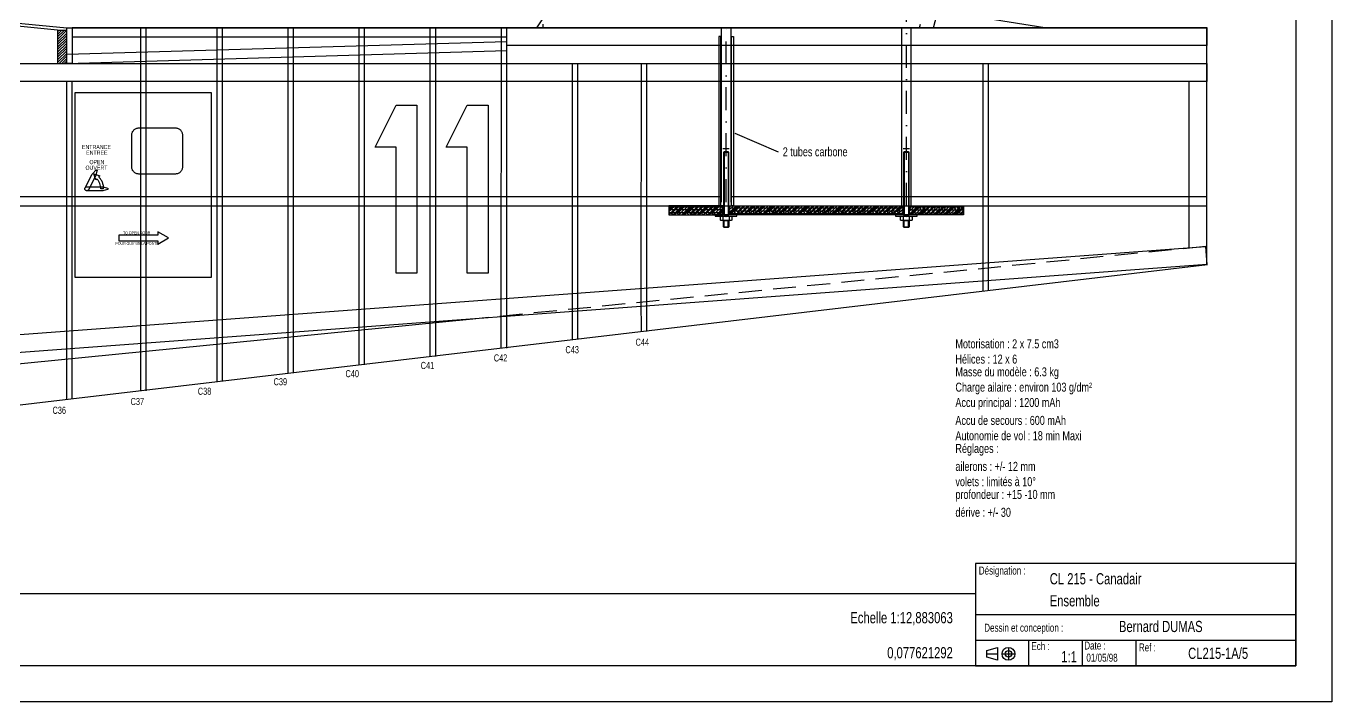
# Model space of a CAD drawing. Header units: millimetres. Extents: x 109 to 38194, y -453 to 956.
# Drawn here: x 1051 to 1776, y 115 to 490 of the extents above; entities that cross this region are included whole.
import ezdxf

# ---------------------------------------------------------------- set-up
doc = ezdxf.new("R2010")
doc.units = ezdxf.units.MM
doc.linetypes.add('DASHDOT', pattern=[25.4, 12.7, -6.35, 0, -6.35])
doc.linetypes.add('DASHED', pattern=[19.05, 12.7, -6.35])
for name, color, linetype in [('AXES$SECOND', 7, 'CONTINUOUS'), ('BOULONNERIE-1', 7, 'CONTINUOUS'), ('CARTOUCHE-1', 7, 'CONTINUOUS'), ('COTATION-2', 7, 'CONTINUOUS'), ('FORTS$SECOND', 7, 'CONTINUOUS'), ('HACHURAGE', 7, 'CONTINUOUS'), ('INDICATIONS', 7, 'CONTINUOUS'), ('INVISIBLES', 7, 'CONTINUOUS'), ('POINTILLES', 7, 'CONTINUOUS'), ('TRAITS$FINS', 7, 'CONTINUOUS')]:
    doc.layers.add(name, color=color, linetype=linetype)
doc.styles.get("Standard").update_dxf_attribs({"font": 'txt', "width": 0.75})

# ---------------------------------------------------------------- blocks, each defined once
blk = doc.blocks.new('*D21')
at = {"layer": 'COTATION-2', "color": 196, "linetype": 'CONTINUOUS'}
blk.add_line((0, 0), (24.17, -10.299), dxfattribs=at)
blk = doc.blocks.new('*O57')
at = {"layer": 'BOULONNERIE-1', "color": 92, "linetype": 'CONTINUOUS'}
for p, q in [((-1.588, -1.561), (-1.588, 0.439)), ((1.588, 0.439), (1.588, -1.561))]:
    blk.add_line(p, q, dxfattribs=at)
blk.add_lwpolyline([(-2.708, -1.761), (-3.175, -1.561), (-3.175, 0.439), (-2.708, 0.639), (0, 0.639), (2.708, 0.639), (3.175, 0.439), (3.175, -1.561), (2.708, -1.761), (0, -1.761), (-2.708, -1.761)], dxfattribs=at)
for points in [[(-3.174375, 0.451545, -0.042828), (-2.929253, 0.554182, -0.039849), (-2.661147, 0.61754, -0.038392), (-2.381301, 0.638961, -0.038392), (-2.101455, 0.617546, -0.039849), (-1.833346, 0.554194, -0.042828), (-1.58822, 0.451562)], [(-1.588188, 0.465077, -0.036933), (-0.536187, 0.619544, -0.036308), (0.536186, 0.619544, -0.036933), (1.588188, 0.465077)], [(1.588188, 0.451596, -0.042828), (1.833324, 0.554232, -0.039849), (2.101444, 0.617587, -0.038392), (2.381301, 0.639003, -0.038392), (2.661158, 0.617581, -0.039849), (2.929276, 0.55422, -0.042828), (3.174408, 0.451579)], [(-1.588188, -1.573647, -0.042825), (-1.833325, -1.676278, -0.039847), (-2.101445, -1.73963, -0.03839), (-2.381301, -1.761044, -0.03839), (-2.661157, -1.739624, -0.039847), (-2.929274, -1.676267, -0.042826), (-3.174408, -1.57363)], [(1.588188, -1.587077, -0.036933), (0.536187, -1.741544, -0.036308), (-0.536186, -1.741544, -0.036933), (-1.588188, -1.587077)], [(3.174375, -1.573596, -0.042826), (2.929252, -1.676228, -0.039847), (2.661145, -1.739583, -0.03839), (2.381301, -1.761003, -0.03839), (2.101457, -1.739589, -0.039847), (1.833348, -1.67624, -0.042825), (1.58822, -1.573613)]]:
    blk.add_lwpolyline(points, format="xyb", dxfattribs=at)
at = {"layer": 'FORTS$SECOND', "color": 92, "linetype": 'CONTINUOUS'}
blk.add_line((-1.589, -1.761), (-1.589, 0.639), dxfattribs=at)
at = {"layer": 'INVISIBLES', "color": 7, "linetype": 'CONTINUOUS', "insert": (0.172, -0.472), "char_height": 0.344, "width": 100, "attachment_point": 7, "rotation": 90}
blk.add_mtext('Ecrou\\~H\\~M3', dxfattribs=at)
blk = doc.blocks.new('*O58')
at = {"layer": 'BOULONNERIE-1', "color": 92, "linetype": 'CONTINUOUS'}
for p, q in [((-1.588, -1.561), (-1.588, 0.439)), ((1.588, 0.439), (1.588, -1.561))]:
    blk.add_line(p, q, dxfattribs=at)
blk.add_lwpolyline([(-2.708, -1.761), (-3.175, -1.561), (-3.175, 0.439), (-2.708, 0.639), (0, 0.639), (2.708, 0.639), (3.175, 0.439), (3.175, -1.561), (2.708, -1.761), (0, -1.761), (-2.708, -1.761)], dxfattribs=at)
for points in [[(-3.174375, 0.451545, -0.042828), (-2.929253, 0.554182, -0.039849), (-2.661147, 0.61754, -0.038392), (-2.381301, 0.638961, -0.038392), (-2.101455, 0.617546, -0.039849), (-1.833346, 0.554194, -0.042828), (-1.58822, 0.451562)], [(-1.588188, 0.465077, -0.036933), (-0.536187, 0.619544, -0.036308), (0.536186, 0.619544, -0.036933), (1.588188, 0.465077)], [(1.588188, 0.451596, -0.042828), (1.833324, 0.554232, -0.039849), (2.101444, 0.617587, -0.038392), (2.381301, 0.639003, -0.038392), (2.661158, 0.617581, -0.039849), (2.929276, 0.55422, -0.042828), (3.174408, 0.451579)], [(-1.588188, -1.573647, -0.042825), (-1.833325, -1.676278, -0.039847), (-2.101445, -1.73963, -0.03839), (-2.381301, -1.761044, -0.03839), (-2.661157, -1.739624, -0.039847), (-2.929274, -1.676267, -0.042826), (-3.174408, -1.57363)], [(1.588188, -1.587077, -0.036933), (0.536187, -1.741544, -0.036308), (-0.536186, -1.741544, -0.036933), (-1.588188, -1.587077)], [(3.174375, -1.573596, -0.042826), (2.929252, -1.676228, -0.039847), (2.661145, -1.739583, -0.03839), (2.381301, -1.761003, -0.03839), (2.101457, -1.739589, -0.039847), (1.833348, -1.67624, -0.042825), (1.58822, -1.573613)]]:
    blk.add_lwpolyline(points, format="xyb", dxfattribs=at)
at = {"layer": 'FORTS$SECOND', "color": 92, "linetype": 'CONTINUOUS'}
blk.add_line((-1.589, -1.761), (-1.589, 0.639), dxfattribs=at)
at = {"layer": 'INVISIBLES', "color": 7, "linetype": 'CONTINUOUS', "insert": (0.172, -0.472), "char_height": 0.344, "width": 100, "attachment_point": 7, "rotation": 90}
blk.add_mtext('Ecrou\\~H\\~M3', dxfattribs=at)
blk = doc.blocks.new('*O65')
at = {"layer": 'COTATION-2', "color": 196, "linetype": 'CONTINUOUS', "insert": (2.5, 2.5), "char_height": 5, "width": 100, "attachment_point": 1}
blk.add_mtext('2\\~tubes\\~carbone', dxfattribs=at)

msp = doc.modelspace()

# ---------------------------------------------------------------- linework, layer by layer
at = {"layer": 'AXES$SECOND', "color": 214, "linetype": 'CONTINUOUS'}
for p, q in [((1068.8, 487.1), (1069.51, 487.81)), ((1068.8, 485.68), (1070.92, 487.81)), ((1068.8, 484.27), (1072.34, 487.81)), ((1068.8, 482.86), (1073.75, 487.81)), ((1068.8, 481.45), (1073.8, 486.45)), ((1068.8, 480.04), (1073.8, 485.04)), ((1068.8, 478.63), (1073.8, 483.63)), ((1068.8, 477.22), (1073.8, 482.22)), ((1068.8, 475.8), (1073.8, 480.8)), ((1068.8, 474.39), (1073.8, 479.39)), ((1068.8, 472.98), (1073.8, 477.98)), ((1068.8, 471.57), (1073.8, 476.57)), ((1068.8, 470.16), (1073.8, 475.16)), ((1069.67, 469.62), (1073.8, 473.75)), ((1071.08, 469.62), (1073.8, 472.34)), ((1072.49, 469.62), (1073.8, 470.92))]:
    msp.add_line(p, q, dxfattribs=at)
msp.add_lwpolyline([(1073.8, 469.62), (1073.8, 487.81), (1068.8, 487.81), (1068.8, 469.62)], close=True, dxfattribs=at)
at = {"layer": 'CARTOUCHE-1', "color": 7, "linetype": 'CONTINUOUS'}
msp.add_line((1073.8, 489.31), (1706.56, 489.31), dxfattribs=at)
at = {"layer": 'CARTOUCHE-1', "color": 172, "linetype": 'CONTINUOUS'}
for p, q in [((1089.95, 404.97), (1088.85, 408.26)), ((1088.85, 408.26), (1092.14, 407.16)), ((1091.6, 406.61), (1092.14, 407.16)), ((1089.95, 404.97), (1090.5, 405.52)), ((1094.32, 400.02), (1092.77, 400.02))]:
    msp.add_line(p, q, dxfattribs=at)
at = {"layer": 'CARTOUCHE-1', "color": 250, "linetype": 'CONTINUOUS'}
for points in [[(135.89, 956.31), (1775.89, 956.31), (1775.89, 115.31), (135.89, 115.31)], [(135.89, 956.31), (1775.89, 956.31), (1775.89, 115.31), (135.89, 115.31)], [(155.89, 936.31), (1755.89, 936.31), (1755.89, 135.31), (155.89, 135.31)]]:
    msp.add_lwpolyline(points, close=True, dxfattribs=at)
at = {"layer": 'CARTOUCHE-1', "color": 172, "linetype": 'CONTINUOUS'}
for points in [[(1078.41, 350.96), (1154.25, 350.96), (1154.25, 453.17), (1078.41, 453.17)], [(1124.48, 374.26), (1102.8, 374.26), (1102.8, 371.15), (1124.48, 371.15), (1124.48, 369.32), (1130.35, 372.71), (1124.48, 376.1), (1124.48, 374.26)]]:
    msp.add_lwpolyline(points, close=True, dxfattribs=at)
at = {"layer": 'CARTOUCHE-1', "color": 7, "linetype": 'CONTINUOUS'}
for points in [[(1244.9, 423.08), (1256.55, 446.38), (1268.19, 446.38), (1268.19, 353.16), (1256.55, 353.16), (1256.55, 423.08)], [(1284.33, 423.08), (1295.98, 446.38), (1307.62, 446.38), (1307.62, 353.16), (1295.98, 353.16), (1295.98, 423.08)]]:
    msp.add_lwpolyline(points, close=True, dxfattribs=at)
at = {"layer": 'CARTOUCHE-1', "color": 172, "linetype": 'CONTINUOUS'}
for points in [[(1109.97, 429.93, -0.049087), (1110.04, 430.68, -0.049093), (1110.26, 431.4, -0.049104), (1110.61, 432.06, -0.049119), (1111.09, 432.64, -0.049135), (1111.67, 433.12, -0.049149), (1112.33, 433.47, -0.049161), (1113.05, 433.69, -0.049167), (1113.8, 433.76)], [(1134.22, 433.76, -0.049167), (1134.97, 433.69, -0.049161), (1135.69, 433.47, -0.049149), (1136.35, 433.12, -0.049135), (1136.93, 432.64, -0.049119), (1137.41, 432.06, -0.049104), (1137.76, 431.4, -0.049093), (1137.98, 430.68, -0.049087), (1138.05, 429.93)], [(1088.01, 408.13, -0.032725), (1088.11, 408.31, -0.032732), (1088.24, 408.46)], [(1089.96, 410.34, -0.050393), (1090.02, 410.39, -0.050408), (1090.09, 410.43, -0.050421), (1090.16, 410.46, -0.050428), (1090.24, 410.47, -0.050429), (1090.32, 410.46, -0.050423), (1090.39, 410.44, -0.050412), (1090.46, 410.4, -0.050396), (1090.52, 410.35, -0.05038), (1090.57, 410.29, -0.050364), (1090.61, 410.23, -0.050353), (1090.63, 410.15, -0.050347), (1090.64, 410.07, -0.050347), (1090.63, 409.99)], [(1094.32, 400.02, 0.049087), (1094.15, 401.84, 0.049093), (1093.62, 403.59, 0.049104), (1092.75, 405.2, 0.049119), (1091.6, 406.61)], [(1113.8, 408.21, -0.049167), (1113.05, 408.28, -0.049161), (1112.33, 408.5, -0.049149), (1111.67, 408.86, -0.049135), (1111.09, 409.33, -0.049119), (1110.61, 409.91, -0.049104), (1110.26, 410.58, -0.049093), (1110.04, 411.29, -0.049087), (1109.97, 412.04)], [(1138.05, 412.04, -0.049087), (1137.98, 411.29, -0.049093), (1137.76, 410.58, -0.049104), (1137.41, 409.91, -0.049119), (1136.93, 409.33, -0.049135), (1136.35, 408.86, -0.049149), (1135.69, 408.5, -0.049161), (1134.97, 408.28, -0.049167), (1134.22, 408.21)], [(1085.01, 398.93, -0.049167), (1084.8, 398.95, -0.049161), (1084.59, 399.02, -0.049149), (1084.41, 399.12, -0.049135), (1084.24, 399.25, -0.049119), (1084.11, 399.42, -0.049104), (1084.01, 399.61, -0.049093), (1083.94, 399.81, -0.049087), (1083.92, 400.02, -0.049087), (1083.94, 400.23, -0.049093), (1084.01, 400.44, -0.049104), (1084.11, 400.63, -0.049119), (1084.24, 400.79, -0.049135), (1084.41, 400.93, -0.049149), (1084.59, 401.03, -0.049161), (1084.8, 401.09, -0.049167), (1085.01, 401.11)], [(1085.97, 399.52, -0.04911), (1085.86, 399.34, -0.049126), (1085.71, 399.19, -0.049142), (1085.53, 399.07, -0.049155), (1085.34, 398.98, -0.049164), (1085.13, 398.94, -0.049168), (1084.91, 398.94, -0.049165), (1084.71, 398.98, -0.049156), (1084.51, 399.06, -0.049143), (1084.33, 399.17, -0.049128), (1084.18, 399.32, -0.049112), (1084.06, 399.5, -0.049099), (1083.97, 399.7, -0.04909), (1083.93, 399.9, -0.049086), (1083.93, 400.12, -0.049089), (1083.97, 400.33, -0.049097), (1084.05, 400.52)], [(1092.77, 400.02, 0.049087), (1092.62, 401.54, 0.049093), (1092.18, 402.99, 0.049105), (1091.46, 404.34, 0.049119), (1090.5, 405.51)], [(1093.58, 401.11, -0.032764), (1093.78, 401.1, -0.032763), (1093.98, 401.06)], [(1096.44, 400.4, -0.050419), (1096.52, 400.37, -0.050406), (1096.58, 400.33, -0.050389), (1096.64, 400.27, -0.050373), (1096.68, 400.21, -0.050359), (1096.71, 400.14, -0.050349), (1096.73, 400.06, -0.050346), (1096.73, 399.98, -0.050349), (1096.71, 399.91, -0.050359), (1096.68, 399.83, -0.050373), (1096.64, 399.77, -0.050389), (1096.58, 399.72, -0.050406), (1096.52, 399.67, -0.050419), (1096.44, 399.65)]]:
    msp.add_lwpolyline(points, format="xyb", dxfattribs=at)
for points in [[(1109.97, 412.04), (1109.97, 429.93)], [(1113.8, 433.76), (1134.22, 433.76)], [(1138.05, 429.93), (1138.05, 412.04)], [(1084.04, 400.52), (1088.01, 408.13)], [(1090.63, 409.99), (1090.03, 407.31), (1085.97, 399.52)], [(1088.24, 408.47), (1089.96, 410.34)], [(1134.22, 408.21), (1113.8, 408.21)], [(1085.01, 401.11), (1093.58, 401.11)], [(1096.44, 399.65), (1093.79, 398.93), (1085.01, 398.93)], [(1093.98, 401.06), (1096.44, 400.4)]]:
    msp.add_lwpolyline(points, dxfattribs=at)
at = {"layer": 'FORTS$SECOND', "color": 7, "linetype": 'CONTINUOUS'}
for p, q in [((1073.8, 474.62), (1318, 481.8)), ((1073.8, 469.62), (1318, 476.8)), ((863.09, 258.18), (1706.78, 358.05))]:
    msp.add_line(p, q, dxfattribs=at)
at = {"layer": 'FORTS$SECOND', "color": 92, "linetype": 'CONTINUOUS'}
for p, q in [((1438.25, 420.26), (1441.25, 420.26)), ((1538.25, 420.26), (1541.25, 420.26)), ((1438.25, 378.96), (1441.25, 378.96)), ((1538.25, 378.96), (1541.25, 378.96))]:
    msp.add_line(p, q, dxfattribs=at)
at = {"layer": 'FORTS$SECOND', "color": 7, "linetype": 'CONTINUOUS'}
for points in [[(1114.89, 287.99), (1114.89, 320.8), (1114.89, 483.77), (1114.89, 489.53)], [(1117.89, 287.99), (1117.89, 320.8), (1117.89, 483.77), (1117.89, 489.53)], [(1157.28, 293), (1157.28, 323.47), (1157.28, 483.9), (1157.28, 489.52)], [(1160.28, 293), (1160.28, 323.47), (1160.28, 483.9), (1160.28, 489.52)], [(1196.71, 297.67), (1196.71, 325.95), (1196.71, 484.02), (1196.71, 489.52)], [(1199.71, 297.67), (1199.71, 325.95), (1199.71, 484.02), (1199.71, 489.52)], [(1236.14, 302.34), (1236.14, 328.43), (1236.14, 484.15), (1236.14, 489.51)], [(1239.14, 302.34), (1239.14, 328.43), (1239.14, 484.15), (1239.14, 489.51)], [(1275.57, 307.01), (1275.57, 330.91), (1275.57, 484.27), (1275.57, 489.51)], [(1278.57, 307.01), (1278.57, 330.91), (1278.57, 484.27), (1278.57, 489.51)], [(1315, 311.67), (1315, 333.39), (1315.01, 484.4), (1315.01, 489.5)], [(1318, 311.67), (1318, 333.39), (1318.01, 484.4), (1318.01, 489.5)], [(1706.56, 358.02), (1706.56, 358.02), (1706.56, 485.63), (1706.56, 485.63), (1706.56, 489.46)], [(1706.56, 358.02), (1706.56, 358.02), (1706.56, 485.63), (1706.56, 485.63), (1706.56, 489.31)], [(1354.44, 316.34), (1354.44, 335.87), (1354.44, 469.62)], [(1357.44, 316.34), (1357.44, 335.87), (1357.44, 459.62), (1357.44, 469.62)], [(1392.69, 320.87), (1392.68, 338.28), (1392.69, 469.62)], [(1395.69, 320.87), (1395.68, 338.28), (1395.69, 469.62)], [(1582.35, 343.32), (1582.35, 350.21), (1582.35, 469.62)], [(1585.35, 343.32), (1585.35, 350.21), (1585.35, 469.62)], [(1073.8, 282.96), (1073.8, 310.76), (1073.8, 459.62)], [(1076.8, 283.32), (1076.8, 310.76), (1076.8, 459.62)]]:
    msp.add_lwpolyline(points, dxfattribs=at)
msp.add_lwpolyline([(1318.01, 489.5), (1706.56, 489.5), (1706.56, 479.5), (1318.01, 479.5)], close=True, dxfattribs=at)
at = {"layer": 'FORTS$SECOND', "color": 214, "linetype": 'CONTINUOUS'}
for points in [[(1436.75, 484.5), (1435.75, 484.5), (1435.75, 390.61), (1436.75, 390.61)], [(1442.75, 484.5), (1443.75, 484.5), (1443.75, 390.61), (1442.75, 390.61)]]:
    msp.add_lwpolyline(points, close=True, dxfattribs=at)
at = {"layer": 'FORTS$SECOND', "color": 92, "linetype": 'CONTINUOUS'}
for points in [[(1440.9, 420.61), (1438.6, 420.61), (1438.25, 420.26), (1438.25, 385.61), (1441.25, 385.61), (1441.25, 420.26), (1440.9, 420.61)], [(1540.9, 420.61), (1538.6, 420.61), (1538.25, 420.26), (1538.25, 385.61), (1541.25, 385.61), (1541.25, 420.26), (1540.9, 420.61)], [(1433.75, 384.81), (1445.75, 384.81), (1445.75, 385.61), (1433.75, 385.61)], [(1533.75, 384.81), (1545.75, 384.81), (1545.75, 385.61), (1533.75, 385.61)], [(1440.9, 378.61), (1438.6, 378.61), (1438.25, 378.96), (1438.25, 382.41), (1441.25, 382.41), (1441.25, 378.96), (1440.9, 378.61)], [(1540.9, 378.61), (1538.6, 378.61), (1538.25, 378.96), (1538.25, 382.41), (1541.25, 382.41), (1541.25, 378.96), (1540.9, 378.61)]]:
    msp.add_lwpolyline(points, close=True, dxfattribs=at)
at = {"layer": 'HACHURAGE', "color": 214, "linetype": 'CONTINUOUS'}
for p, q in [((997.77, 496.76), (1073.8, 489.31)), ((999.65, 495.07), (1072.35, 487.82))]:
    msp.add_line(p, q, dxfattribs=at)
at = {"layer": 'HACHURAGE', "color": 4, "linetype": 'CONTINUOUS'}
msp.add_line((1299.25, 327.75), (863.09, 284.59), dxfattribs=at)
at = {"layer": 'HACHURAGE', "color": 253, "linetype": 'CONTINUOUS'}
for p, q in [((1578.19, 163.74), (1755.89, 163.74)), ((1578.19, 149.53), (1755.89, 149.53)), ((1607.81, 135.31), (1607.81, 149.53)), ((1637.42, 135.31), (1637.42, 149.53)), ((1667.04, 149.53), (1667.04, 135.31))]:
    msp.add_line(p, q, dxfattribs=at)
at = {"layer": 'HACHURAGE', "color": 253, "linetype": 'DASHDOT'}
for p, q in [((1596.41, 145.51), (1596.41, 138.4)), ((1584.49, 141.96), (1590.25, 141.96)), ((1592.85, 141.96), (1599.96, 141.96))]:
    msp.add_line(p, q, dxfattribs=at)
at = {"layer": 'HACHURAGE', "color": 157, "linetype": 'CONTINUOUS'}
for points in [[(1073.8, 489.31), (1076.8, 489.31), (1076.8, 469.62), (1073.8, 469.62)], [(1076.8, 484.31), (1318, 484.31), (1318, 489.31), (1076.8, 489.31)], [(916.09, 469.62), (1706.56, 469.62), (1706.56, 459.62), (916.09, 459.62)], [(912.98, 309.09), (1705.82, 368), (1706.56, 358.02), (913.72, 299.11)]]:
    msp.add_lwpolyline(points, close=True, dxfattribs=at)
for points in [[(1706.56, 368), (1706.56, 459.62), (1696.56, 459.62), (1696.56, 367.07)], [(1437, 395.61), (913.09, 395.61), (913.09, 390.61), (1706.56, 390.61), (1706.56, 395.61), (1442.5, 395.61)]]:
    msp.add_lwpolyline(points, dxfattribs=at)
at = {"layer": 'HACHURAGE', "color": 253, "linetype": 'CONTINUOUS'}
for points in [[(1578.19, 135.31), (1755.89, 135.31), (1755.89, 192.17), (1578.19, 192.17)], [(1584.49, 143.73), (1590.25, 145.51), (1590.25, 138.4), (1584.49, 140.18)]]:
    msp.add_lwpolyline(points, close=True, dxfattribs=at)
for radius in [3.55, 1.78]:
    msp.add_circle((1596.41, 141.96), radius, dxfattribs=at)
at = {"layer": 'INDICATIONS', "color": 5, "linetype": 'CONTINUOUS'}
for p, q in [((1334.72, 489.31), (1592.3, 875.74)), ((1554.75, 489.31), (1559.6, 507.42)), ((1616.67, 489.31), (1557.27, 498.71)), ((1334.72, 489.31), (1616.67, 489.31)), ((1338.21, 489.31), (1338.21, 491.31)), ((1546.98, 489.31), (1547.52, 491.31))]:
    msp.add_line(p, q, dxfattribs=at)
at = {"layer": 'INDICATIONS', "color": 26, "linetype": 'DASHDOT'}
for p, q in [((1539.75, 390.61), (1539.75, 528.74)), ((1439.75, 392.61), (1439.75, 489.31))]:
    msp.add_line(p, q, dxfattribs=at)
at = {"layer": 'INDICATIONS', "color": 185, "linetype": 'CONTINUOUS'}
msp.add_line((1554.75, 489.31), (1334.72, 489.31), dxfattribs=at)
at = {"layer": 'INDICATIONS', "color": 26, "linetype": 'CONTINUOUS'}
for p, q in [((1437, 489.31), (1437, 392.61)), ((1442.5, 392.61), (1442.5, 489.31))]:
    msp.add_line(p, q, dxfattribs=at)
msp.add_lwpolyline([(1537, 489.31), (1537, 390.61), (1542.5, 390.61), (1542.5, 489.31)], dxfattribs=at)
at = {"layer": 'POINTILLES', "color": 157, "linetype": 'DASHED'}
msp.add_line((1705.93, 368), (1299.26, 327.75), dxfattribs=at)
at = {"layer": 'TRAITS$FINS', "color": 26, "linetype": 'CONTINUOUS'}
for p, q in [((1438, 422.28), (1441.5, 422.28)), ((1538, 422.28), (1541.5, 422.28))]:
    msp.add_line(p, q, dxfattribs=at)
at = {"layer": 'TRAITS$FINS', "color": 92, "linetype": 'CONTINUOUS'}
for p, q in [((1438.6, 420.61), (1438.6, 385.61)), ((1440.9, 420.61), (1440.9, 385.61)), ((1538.6, 420.61), (1538.6, 385.61)), ((1540.9, 420.61), (1540.9, 385.61)), ((1438.6, 378.61), (1438.6, 382.41)), ((1440.9, 378.61), (1440.9, 382.41)), ((1538.6, 378.61), (1538.6, 382.41)), ((1540.9, 378.61), (1540.9, 382.41))]:
    msp.add_line(p, q, dxfattribs=at)
at = {"layer": 'TRAITS$FINS', "color": 157, "linetype": 'CONTINUOUS'}
for p, q in [((1408, 390.38), (1408.23, 390.61)), ((1408, 390.07), (1438, 390.07)), ((1408, 388.78), (1409.29, 390.07)), ((1408, 387.98), (1409.29, 389.27)), ((1408, 388.47), (1438, 388.47)), ((1408, 387.18), (1409.29, 388.47)), ((1408, 386.87), (1438, 386.87)), ((1408.03, 385.61), (1408.49, 386.07)), ((1408.49, 386.07), (1409.29, 386.87)), ((1409.29, 386.07), (1413.83, 390.61)), ((1409.29, 386.87), (1413.03, 390.61)), ((1409.29, 389.27), (1410.63, 390.61)), ((1409.29, 390.07), (1409.83, 390.61)), ((1409.29, 388.47), (1411.43, 390.61)), ((1409.63, 385.61), (1410.09, 386.07)), ((1410.43, 385.61), (1410.89, 386.07)), ((1410.89, 386.07), (1415.43, 390.61)), ((1411.23, 385.61), (1411.69, 386.07)), ((1411.69, 386.07), (1416.23, 390.61)), ((1412.49, 386.07), (1417.03, 390.61)), ((1412.83, 385.61), (1413.29, 386.07)), ((1413.63, 385.61), (1414.09, 386.07)), ((1414.09, 386.07), (1418.63, 390.61)), ((1415.23, 385.61), (1415.69, 386.07)), ((1415.69, 386.07), (1420.23, 390.61)), ((1416.03, 385.61), (1416.49, 386.07)), ((1416.49, 386.07), (1421.03, 390.61)), ((1416.83, 385.61), (1417.29, 386.07)), ((1417.29, 386.07), (1421.83, 390.61)), ((1418.09, 386.07), (1422.63, 390.61)), ((1418.43, 385.61), (1418.89, 386.07)), ((1419.69, 386.07), (1424.23, 390.61)), ((1420.03, 385.61), (1420.49, 386.07)), ((1420.49, 386.07), (1425.03, 390.61)), ((1420.83, 385.61), (1421.29, 386.07)), ((1421.63, 385.61), (1422.09, 386.07)), ((1422.09, 386.07), (1426.63, 390.61)), ((1422.43, 385.61), (1422.89, 386.07)), ((1422.89, 386.07), (1427.43, 390.61)), ((1424.03, 385.61), (1424.49, 386.07)), ((1424.49, 386.07), (1428.49, 390.07)), ((1424.83, 385.61), (1425.29, 386.07)), ((1425.29, 386.07), (1428.49, 389.27)), ((1426.09, 386.07), (1428.49, 388.47)), ((1426.43, 385.61), (1426.89, 386.07)), ((1427.23, 385.61), (1427.69, 386.07)), ((1427.69, 386.07), (1428.49, 386.87)), ((1428.49, 386.07), (1433.03, 390.61)), ((1428.49, 386.87), (1432.23, 390.61)), ((1428.49, 389.27), (1429.83, 390.61)), ((1428.49, 390.07), (1429.03, 390.61)), ((1428.49, 388.47), (1430.63, 390.61)), ((1428.83, 385.61), (1429.29, 386.07)), ((1429.63, 385.61), (1430.09, 386.07)), ((1430.09, 386.07), (1434.63, 390.61)), ((1430.43, 385.61), (1430.89, 386.07)), ((1430.89, 386.07), (1435.43, 390.61)), ((1431.69, 386.07), (1436.23, 390.61)), ((1432.03, 385.61), (1432.49, 386.07)), ((1432.83, 385.61), (1433.29, 386.07)), ((1433.29, 386.07), (1437.83, 390.61)), ((1434.43, 385.61), (1434.89, 386.07)), ((1434.89, 386.07), (1438, 389.18)), ((1435.23, 385.61), (1435.69, 386.07)), ((1435.69, 386.07), (1438, 388.38)), ((1436.03, 385.61), (1436.49, 386.07)), ((1436.49, 386.07), (1438, 387.58)), ((1437.29, 386.07), (1438, 386.78)), ((1437.63, 385.61), (1438, 385.98)), ((1441.5, 389.93), (1442.19, 390.61)), ((1441.5, 388.33), (1443.79, 390.61)), ((1441.5, 389.42), (1538, 389.42)), ((1441.5, 387.82), (1538, 387.82)), ((1441.5, 386.73), (1441.79, 387.02)), ((1441.5, 385.93), (1442.59, 387.02)), ((1441.5, 386.22), (1538, 386.22)), ((1441.79, 387.02), (1445.39, 390.61)), ((1441.99, 385.61), (1443.39, 387.02)), ((1442.59, 387.02), (1446.19, 390.61)), ((1443.39, 387.02), (1446.99, 390.61)), ((1443.59, 385.61), (1444.99, 387.02)), ((1444.19, 387.02), (1447.79, 390.61)), ((1445.19, 385.61), (1446.59, 387.02)), ((1445.79, 387.02), (1449.39, 390.61)), ((1445.99, 385.61), (1447.39, 387.02)), ((1446.59, 387.02), (1450.19, 390.61)), ((1446.79, 385.61), (1448.19, 387.02)), ((1447.59, 385.61), (1448.99, 387.02)), ((1448.19, 387.02), (1451.79, 390.61)), ((1448.99, 387.02), (1452.59, 390.61)), ((1449.19, 385.61), (1450.59, 387.02)), ((1449.99, 385.61), (1451.39, 387.02)), ((1450.59, 387.02), (1454.19, 390.61)), ((1451.39, 387.02), (1454.59, 390.22)), ((1451.59, 385.61), (1452.99, 387.02)), ((1452.19, 387.02), (1454.59, 389.42)), ((1452.39, 385.61), (1453.79, 387.02)), ((1453.79, 387.02), (1454.59, 387.82)), ((1453.99, 385.61), (1454.59, 386.22)), ((1454.59, 387.02), (1458.19, 390.61)), ((1454.59, 387.82), (1457.39, 390.61)), ((1454.59, 390.22), (1454.99, 390.61)), ((1454.59, 389.42), (1455.79, 390.61)), ((1454.59, 386.22), (1455.39, 387.02)), ((1454.79, 385.61), (1456.19, 387.02)), ((1455.59, 385.61), (1456.99, 387.02)), ((1456.19, 387.02), (1459.79, 390.61)), ((1456.99, 387.02), (1460.59, 390.61)), ((1457.19, 385.61), (1458.59, 387.02)), ((1457.79, 387.02), (1461.39, 390.61)), ((1457.99, 385.61), (1459.39, 387.02)), ((1459.39, 387.02), (1462.99, 390.61)), ((1459.59, 385.61), (1460.99, 387.02)), ((1460.39, 385.61), (1461.79, 387.02)), ((1460.99, 387.02), (1464.59, 390.61)), ((1461.19, 385.61), (1462.59, 387.02)), ((1461.79, 387.02), (1465.39, 390.61)), ((1462.59, 387.02), (1466.19, 390.61)), ((1462.79, 385.61), (1464.19, 387.02)), ((1463.39, 387.02), (1466.99, 390.61)), ((1464.39, 385.61), (1465.79, 387.02)), ((1464.99, 387.02), (1468.59, 390.61)), ((1465.19, 385.61), (1466.59, 387.02)), ((1465.79, 387.02), (1469.39, 390.61)), ((1465.99, 385.61), (1467.39, 387.02)), ((1466.79, 385.61), (1468.19, 387.02)), ((1467.39, 387.02), (1470.99, 390.61)), ((1468.19, 387.02), (1471.79, 390.61)), ((1468.39, 385.61), (1469.79, 387.02)), ((1469.19, 385.61), (1470.59, 387.02)), ((1469.79, 387.02), (1473.39, 390.61)), ((1470.59, 387.02), (1473.79, 390.22)), ((1470.79, 385.61), (1472.19, 387.02)), ((1471.39, 387.02), (1473.79, 389.42)), ((1471.59, 385.61), (1472.99, 387.02)), ((1472.99, 387.02), (1473.79, 387.82)), ((1473.19, 385.61), (1473.79, 386.22)), ((1473.79, 387.02), (1477.39, 390.61)), ((1473.79, 387.82), (1476.59, 390.61)), ((1473.79, 390.22), (1474.19, 390.61)), ((1473.79, 389.42), (1474.99, 390.61)), ((1473.79, 386.22), (1474.59, 387.02)), ((1473.99, 385.61), (1475.39, 387.02)), ((1474.79, 385.61), (1476.19, 387.02)), ((1475.39, 387.02), (1478.99, 390.61)), ((1476.19, 387.02), (1479.79, 390.61)), ((1476.39, 385.61), (1477.79, 387.02)), ((1476.99, 387.02), (1480.59, 390.61)), ((1477.19, 385.61), (1478.59, 387.02)), ((1478.59, 387.02), (1482.19, 390.61)), ((1478.79, 385.61), (1480.19, 387.02)), ((1479.59, 385.61), (1480.99, 387.02)), ((1480.19, 387.02), (1483.79, 390.61)), ((1480.39, 385.61), (1481.79, 387.02)), ((1480.99, 387.02), (1484.59, 390.61)), ((1481.79, 387.02), (1485.39, 390.61)), ((1481.99, 385.61), (1483.39, 387.02)), ((1482.59, 387.02), (1486.19, 390.61)), ((1483.59, 385.61), (1484.99, 387.02)), ((1484.19, 387.02), (1487.79, 390.61)), ((1484.39, 385.61), (1485.79, 387.02)), ((1484.99, 387.02), (1488.59, 390.61)), ((1485.19, 385.61), (1486.59, 387.02)), ((1485.99, 385.61), (1487.39, 387.02)), ((1486.59, 387.02), (1490.19, 390.61)), ((1487.39, 387.02), (1490.99, 390.61)), ((1487.59, 385.61), (1488.99, 387.02)), ((1488.39, 385.61), (1489.79, 387.02)), ((1488.99, 387.02), (1492.59, 390.61)), ((1489.79, 387.02), (1492.99, 390.22)), ((1489.99, 385.61), (1491.39, 387.02)), ((1490.59, 387.02), (1492.99, 389.42)), ((1490.79, 385.61), (1492.19, 387.02)), ((1492.19, 387.02), (1492.99, 387.82)), ((1492.39, 385.61), (1492.99, 386.22)), ((1492.99, 387.02), (1496.59, 390.61)), ((1492.99, 387.82), (1495.79, 390.61)), ((1492.99, 390.22), (1493.39, 390.61)), ((1492.99, 389.42), (1494.19, 390.61)), ((1492.99, 386.22), (1493.79, 387.02)), ((1493.19, 385.61), (1494.59, 387.02)), ((1493.99, 385.61), (1495.39, 387.02)), ((1494.59, 387.02), (1498.19, 390.61)), ((1495.39, 387.02), (1498.99, 390.61)), ((1495.59, 385.61), (1496.99, 387.02)), ((1496.19, 387.02), (1499.79, 390.61)), ((1496.39, 385.61), (1497.79, 387.02)), ((1497.79, 387.02), (1501.39, 390.61)), ((1497.99, 385.61), (1499.39, 387.02)), ((1498.79, 385.61), (1500.19, 387.02)), ((1499.39, 387.02), (1502.99, 390.61)), ((1499.59, 385.61), (1500.99, 387.02)), ((1500.19, 387.02), (1503.79, 390.61)), ((1500.99, 387.02), (1504.59, 390.61)), ((1501.19, 385.61), (1502.59, 387.02)), ((1501.79, 387.02), (1505.39, 390.61)), ((1502.79, 385.61), (1504.19, 387.02)), ((1503.39, 387.02), (1506.99, 390.61)), ((1503.59, 385.61), (1504.99, 387.02)), ((1504.19, 387.02), (1507.79, 390.61)), ((1504.39, 385.61), (1505.79, 387.02)), ((1505.19, 385.61), (1506.59, 387.02)), ((1505.79, 387.02), (1509.39, 390.61)), ((1506.59, 387.02), (1510.19, 390.61)), ((1506.79, 385.61), (1508.19, 387.02)), ((1507.59, 385.61), (1508.99, 387.02)), ((1508.19, 387.02), (1511.79, 390.61)), ((1508.99, 387.02), (1512.19, 390.22)), ((1509.19, 385.61), (1510.59, 387.02)), ((1509.79, 387.02), (1512.19, 389.42)), ((1509.99, 385.61), (1511.39, 387.02)), ((1511.39, 387.02), (1512.19, 387.82)), ((1511.59, 385.61), (1512.19, 386.22)), ((1512.19, 387.02), (1515.79, 390.61)), ((1512.19, 387.82), (1514.99, 390.61)), ((1512.19, 390.22), (1512.59, 390.61)), ((1512.19, 389.42), (1513.39, 390.61)), ((1512.19, 386.22), (1512.99, 387.02)), ((1512.39, 385.61), (1513.79, 387.02)), ((1513.19, 385.61), (1514.59, 387.02)), ((1513.79, 387.02), (1517.39, 390.61)), ((1514.59, 387.02), (1518.19, 390.61)), ((1514.79, 385.61), (1516.19, 387.02)), ((1515.39, 387.02), (1518.99, 390.61)), ((1515.59, 385.61), (1516.99, 387.02)), ((1516.99, 387.02), (1520.59, 390.61)), ((1517.19, 385.61), (1518.59, 387.02)), ((1517.99, 385.61), (1519.39, 387.02)), ((1518.59, 387.02), (1522.19, 390.61)), ((1518.79, 385.61), (1520.19, 387.02)), ((1519.39, 387.02), (1522.99, 390.61)), ((1520.19, 387.02), (1523.79, 390.61)), ((1520.39, 385.61), (1521.79, 387.02)), ((1520.99, 387.02), (1524.59, 390.61)), ((1521.99, 385.61), (1523.39, 387.02)), ((1522.59, 387.02), (1526.19, 390.61)), ((1522.79, 385.61), (1524.19, 387.02)), ((1523.39, 387.02), (1526.99, 390.61)), ((1523.59, 385.61), (1524.99, 387.02)), ((1524.39, 385.61), (1525.79, 387.02)), ((1524.99, 387.02), (1528.59, 390.61)), ((1525.79, 387.02), (1529.39, 390.61)), ((1525.99, 385.61), (1527.39, 387.02)), ((1526.79, 385.61), (1528.19, 387.02)), ((1527.39, 387.02), (1530.99, 390.61)), ((1528.19, 387.02), (1531.39, 390.22)), ((1528.39, 385.61), (1529.79, 387.02)), ((1528.99, 387.02), (1531.39, 389.42)), ((1529.19, 385.61), (1530.59, 387.02)), ((1530.59, 387.02), (1531.39, 387.82)), ((1530.79, 385.61), (1531.39, 386.22)), ((1531.39, 387.02), (1534.99, 390.61)), ((1531.39, 387.82), (1534.19, 390.61)), ((1531.39, 390.22), (1531.79, 390.61)), ((1531.39, 389.42), (1532.59, 390.61)), ((1531.39, 386.22), (1532.19, 387.02)), ((1531.59, 385.61), (1532.99, 387.02)), ((1532.39, 385.61), (1533.79, 387.02)), ((1532.99, 387.02), (1536.59, 390.61)), ((1533.79, 387.02), (1537.39, 390.61)), ((1533.99, 385.61), (1535.39, 387.02)), ((1534.59, 387.02), (1538, 390.43)), ((1534.79, 385.61), (1536.19, 387.02)), ((1536.19, 387.02), (1538, 388.83)), ((1536.39, 385.61), (1537.79, 387.02)), ((1537.19, 385.61), (1538, 386.43)), ((1537.79, 387.02), (1538, 387.23)), ((1537.99, 385.61), (1538, 385.63)), ((1541.5, 389.93), (1542.19, 390.61)), ((1541.5, 389.95), (1571.5, 389.95)), ((1541.5, 387.53), (1543.13, 389.15)), ((1541.5, 385.93), (1544.73, 389.15)), ((1541.5, 388.33), (1542.33, 389.15)), ((1541.5, 388.35), (1571.5, 388.35)), ((1541.5, 386.75), (1571.5, 386.75)), ((1541.53, 389.15), (1542.99, 390.61)), ((1541.99, 385.61), (1545.53, 389.15)), ((1542.79, 385.61), (1546.33, 389.15)), ((1543.13, 389.15), (1544.59, 390.61)), ((1544.39, 385.61), (1547.93, 389.15)), ((1544.73, 389.15), (1546.19, 390.61)), ((1545.53, 389.15), (1546.99, 390.61)), ((1545.99, 385.61), (1549.53, 389.15)), ((1546.33, 389.15), (1547.79, 390.61)), ((1546.79, 385.61), (1550.33, 389.15)), ((1547.13, 389.15), (1548.59, 390.61)), ((1547.59, 385.61), (1551.13, 389.15)), ((1548.39, 385.61), (1551.93, 389.15)), ((1548.73, 389.15), (1550.19, 390.61)), ((1549.53, 389.15), (1550.99, 390.61)), ((1549.99, 385.61), (1553.53, 389.15)), ((1550.79, 385.61), (1554.33, 389.15)), ((1551.13, 389.15), (1552.59, 390.61)), ((1551.93, 389.15), (1553.39, 390.61)), ((1552.39, 385.61), (1555.93, 389.15)), ((1553.19, 385.61), (1556.73, 389.15)), ((1553.53, 389.15), (1554.99, 390.61)), ((1554.33, 389.15), (1555.79, 390.61)), ((1554.79, 385.61), (1557.53, 388.35)), ((1555.13, 389.15), (1556.59, 390.61)), ((1555.59, 385.61), (1557.53, 387.55)), ((1556.39, 385.61), (1557.53, 386.75)), ((1556.73, 389.15), (1557.53, 389.95)), ((1557.53, 389.15), (1558.99, 390.61)), ((1557.53, 389.95), (1558.19, 390.61)), ((1557.53, 387.55), (1559.13, 389.15)), ((1557.53, 388.35), (1558.33, 389.15)), ((1557.53, 386.75), (1559.93, 389.15)), ((1557.99, 385.61), (1561.53, 389.15)), ((1558.79, 385.61), (1562.33, 389.15)), ((1559.13, 389.15), (1560.59, 390.61)), ((1559.93, 389.15), (1561.39, 390.61)), ((1560.39, 385.61), (1563.93, 389.15)), ((1560.73, 389.15), (1562.19, 390.61)), ((1561.19, 385.61), (1564.73, 389.15)), ((1561.99, 385.61), (1565.53, 389.15)), ((1562.33, 389.15), (1563.79, 390.61)), ((1563.59, 385.61), (1567.13, 389.15)), ((1563.93, 389.15), (1565.39, 390.61)), ((1564.73, 389.15), (1566.19, 390.61)), ((1565.19, 385.61), (1568.73, 389.15)), ((1565.53, 389.15), (1566.99, 390.61)), ((1565.99, 385.61), (1569.53, 389.15)), ((1566.33, 389.15), (1567.79, 390.61)), ((1566.79, 385.61), (1570.33, 389.15)), ((1567.59, 385.61), (1571.13, 389.15)), ((1567.93, 389.15), (1569.39, 390.61)), ((1568.73, 389.15), (1570.19, 390.61)), ((1569.19, 385.61), (1571.5, 387.93)), ((1569.99, 385.61), (1571.5, 387.13)), ((1570.33, 389.15), (1571.5, 390.33)), ((1571.13, 389.15), (1571.5, 389.53)), ((1578.19, 175.31), (202.26, 175.31))]:
    msp.add_line(p, q, dxfattribs=at)
for points in [[(1438, 390.61), (1408, 390.61), (1408, 385.61), (1438, 385.61)], [(1441.5, 390.61), (1538, 390.61), (1538, 385.61), (1441.5, 385.61)], [(1541.5, 390.61), (1571.5, 390.61), (1571.5, 385.61), (1541.5, 385.61)]]:
    msp.add_lwpolyline(points, close=True, dxfattribs=at)

# ---------------------------------------------------------------- block references
at = {"layer": 'COTATION-2', "color": 196, "linetype": 'CONTINUOUS'}
for name, p in [('*D21', (1444.51, 430.84)), ('*O65', (1468.68, 420.54))]:
    msp.add_blockref(name, p, dxfattribs=at)
at = {"layer": 'FORTS$SECOND', "color": 7, "linetype": 'CONTINUOUS'}
for name, p in [('*O57', (1439.75, 384.17)), ('*O58', (1539.75, 384.17))]:
    msp.add_blockref(name, p, dxfattribs=at)

# ---------------------------------------------------------------- texts
at = {"layer": 'CARTOUCHE-1', "color": 172, "linetype": 'CONTINUOUS', "width": 100, "attachment_point": 8}
for s, insert, char_height in [('ENTRANCE', (1090.34, 422.01), 2.331), ('ENTREE', (1090.53, 418.9), 2.331), ('OPEN', (1090.58, 413.62), 2.331), ('OUVERT', (1090.33, 410.51), 2.331), ('POUR\\~OUVRIR\\~LA\\~PORTE', (1112.85, 368.82), 1.554), ('TO\\~OPEN\\~DOOR', (1112.67, 374.77), 1.554)]:
    msp.add_mtext(s, dxfattribs=dict(at, insert=insert, char_height=char_height))
at = {"layer": 'CARTOUCHE-1', "color": 157, "linetype": 'CONTINUOUS', "width": 100}
for s, insert, char_height, attachment_point in [('Motorisation\\~:\\~2\\~x\\~7.5\\~cm3', (1566.98, 311.43), 5, 7), ('Hélices\\~:\\~12\\~x\\~6', (1566.98, 302.93), 5, 7), ('Masse\\~du\\~modèle\\~:\\~6.3\\~kg', (1566.98, 294.43), 5, 7), ('Charge\\~ailaire\\~:\\~environ\\~103\\~g/dm²', (1566.98, 285.93), 5, 7), ('Accu\\~principal\\~:\\~1200\\~mAh', (1566.98, 277.43), 5, 7), ('Accu\\~de\\~secours\\~:\\~600\\~mAh', (1566.98, 268.93), 5, 7), ('Autonomie\\~de\\~vol\\~:\\~18\\~min\\~Maxi', (1566.98, 260.43), 5, 7), ('Réglages\\~:', (1566.98, 251.93), 5, 7), ('ailerons\\~:\\~+/-\\~12\\~mm', (1566.98, 243.43), 5, 7), ('volets\\~:\\~limités\\~à\\~10%%d', (1566.98, 234.93), 5, 7), ('profondeur\\~:\\~+15\\~-10\\~mm', (1566.98, 226.43), 5, 7), ('dérive\\~:\\~+/-\\~30', (1566.98, 217.93), 5, 7), ('Echelle\\~1:12,883063', (1565.55, 157.77), 6.219, 9), ('0,077621292', (1565.55, 138.33), 6.219, 9)]:
    msp.add_mtext(s, dxfattribs=dict(at, insert=insert, char_height=char_height, attachment_point=attachment_point))
at = {"layer": 'COTATION-2', "color": 196, "linetype": 'CONTINUOUS', "width": 100}
for s, insert, char_height, attachment_point in [('Désignation\\~:', (1579.97, 190.39), 4.442, 1), ('CL\\~215\\~-\\~Canadair', (1619.31, 180.43), 6.219, 7), ('Ensemble', (1619.31, 168.21), 6.219, 7), ('Bernard\\~DUMAS', (1657.73, 153.97), 6.219, 7), ('Dessin\\~et\\~conception\\~:', (1582.98, 158.69), 4.442, 1), ('Ech\\~:', (1609.15, 148.5), 4.442, 1), ('Date\\~:', (1638.49, 148.81), 4.442, 1), ('Ref\\~:', (1668.82, 147.75), 4.442, 1), ('CL215-1A/5', (1696.12, 139.08), 6.219, 7), ('1:1', (1625.73, 137.26), 6.219, 7), ('01/05/98', (1639.67, 142.05), 4.442, 1)]:
    msp.add_mtext(s, dxfattribs=dict(at, insert=insert, char_height=char_height, attachment_point=attachment_point))
at = {"layer": 'POINTILLES', "color": 7, "linetype": 'CONTINUOUS', "char_height": 3.943, "width": 100, "attachment_point": 2}
for s, insert in [('C43', (1354.31, 312.7)), ('C44', (1393.24, 316.88)), ('C42', (1314.57, 308.14)), ('C40', (1232.26, 299.4)), ('C41', (1274.02, 303.96)), ('C39', (1192.37, 294.93)), ('C37', (1113.02, 283.96)), ('C38', (1150.31, 289.65)), ('C36', (1069.69, 279.09))]:
    msp.add_mtext(s, dxfattribs=dict(at, insert=insert))

doc.saveas('drawing.dxf')
